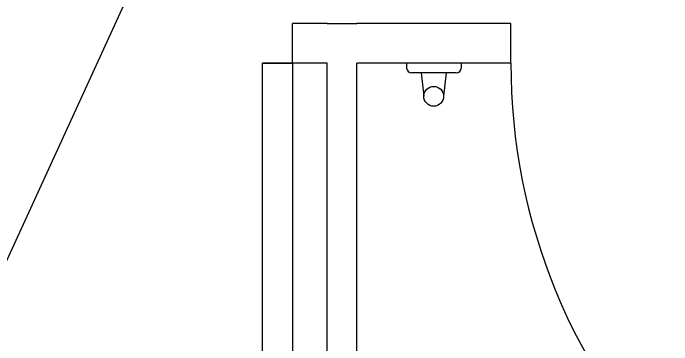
# Model space of a CAD drawing. Header units: inches. Extents: x 542787 to 543192, y 9574025 to 9574373.
# Drawn here: x 542828.634 to 542829.297, y 9574189.72 to 9574190.054 of the extents above; entities that cross this region are included whole.
import ezdxf

# ---------------------------------------------------------------- set-up
doc = ezdxf.new("R2010")
doc.units = ezdxf.units.IN
doc.header["$MEASUREMENT"] = 0
doc.layers.add('I-ARQ', color=8, linetype='Continuous')
doc.layers.add('I-NORMO_INST', color=4, linetype='Continuous')

# ---------------------------------------------------------------- blocks, each defined once
blk = doc.blocks.new('*U315')
blk.add_line((-0.056202, -0.020875), (-0.033005, -0.012259))

msp = doc.modelspace()

# ---------------------------------------------------------------- linework, layer by layer
at = {"layer": 'I-ARQ'}
for p, q in [((542828.95018, 9574190.04381), (542828.91518, 9574190.04381)), ((542828.91518, 9574190.00381), (542828.91518, 9574190.04381)), ((542828.95018, 9574190.04381), (542828.98018, 9574190.04381)), ((542829.13518, 9574190.04381), (542828.98018, 9574190.04381)), ((542829.13518, 9574190.00381), (542829.13518, 9574190.04381)), ((542828.95018, 9574190.00381), (542828.88518, 9574190.00381)), ((542828.88518, 9574189.40381), (542828.88518, 9574190.00381)), ((542828.88518, 9574190.00381), (542828.91518, 9574190.00381)), ((542828.91518, 9574190.00381), (542828.91518, 9574189.40381)), ((542828.95018, 9574188.79381), (542828.95018, 9574190.00381)), ((542829.13518, 9574190.00381), (542828.98018, 9574190.00381)), ((542828.98018, 9574188.79381), (542828.98018, 9574190.00381)), ((542829.03026, 9574190.00381), (542829.03026, 9574189.99881)), ((542829.0851, 9574190.00381), (542829.03026, 9574190.00381)), ((542829.0851, 9574190.00381), (542829.0851, 9574189.99881)), ((542829.0801, 9574189.99381), (542829.03526, 9574189.99381)), ((542829.04498, 9574189.99381), (542829.04751, 9574189.97035)), ((542829.07003, 9574189.99381), (542829.06751, 9574189.97035))]:
    msp.add_line(p, q, dxfattribs=at)
msp.add_circle((542829.05751, 9574189.97035), 0.01, dxfattribs=at)
for centre, radius, start, end in [((542828.91518, 9574190.00381), 0.6, 180, 270), ((542829.73518, 9574190.00243), 0.6, 179.86817, 269.99989), ((542829.03526, 9574189.99881), 0.005, 180, 270), ((542829.0801, 9574189.99881), 0.005, 270, 0)]:
    msp.add_arc(centre, radius, start, end, dxfattribs=at)

# ---------------------------------------------------------------- block references
at = {"layer": 'I-NORMO_INST', "xscale": 25, "yscale": 25, "zscale": 25, "rotation": 224.9999999999999}
msp.add_blockref('*U315', (542828.19217, 9574188.85509), dxfattribs=at)

doc.saveas('drawing.dxf')
